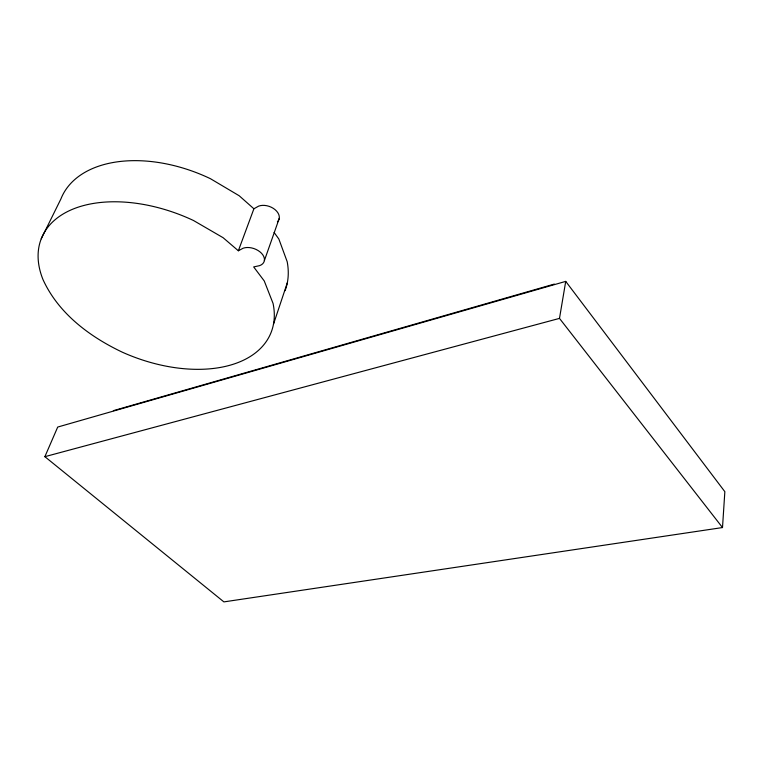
<?xml version="1.0" encoding="UTF-8"?>
<svg xmlns="http://www.w3.org/2000/svg" width="763" height="763" viewBox="0 0 763 763"><rect width="100%" height="100%" fill="white"/><g stroke="black" fill="none" stroke-linecap="round" stroke-linejoin="round"><path stroke-width="1.14" d="M722.504 527.557L724.85 491.677L565.726 281.385L57.711 427.061L44.874 456.675L223.893 601.893L722.504 527.557L559.489 318.39L565.726 281.385M273.478 324.227L287.327 282.777M264.38 260.593L279.248 218.409M238.352 250.779L243.111 248.233A13.553 8.717 20.3 0 1 261.547 253.306A13.553 8.717 20.3 0 1 259.563 265.648L253.669 266.916L264.256 280.956L273.059 303.426A124.121 74.612 22.6 0 1 122.404 352.229C89.576 336.636 58.436 313.431 42.995 279.582A124.121 74.612 22.6 0 1 74.04 208.671A124.121 74.612 22.6 0 1 193.516 220.517L223.12 237.713L238.352 250.779L253.898 208.785L258.59 206.153A13.209 8.86 20.5 0 1 275.042 209.625A13.209 8.86 20.5 0 1 277.408 221.795M41.221 238.838L60.887 199A121.126 76.004 23 0 1 210.445 178.704L239.181 195.748L253.898 208.785M113.382 410.656L554.339 284.074M44.874 456.675L559.489 318.39M274.108 232.448L278.857 239.029L287.184 261.69A121.126 76.004 23 0 1 285.095 290.655"/></g></svg>
